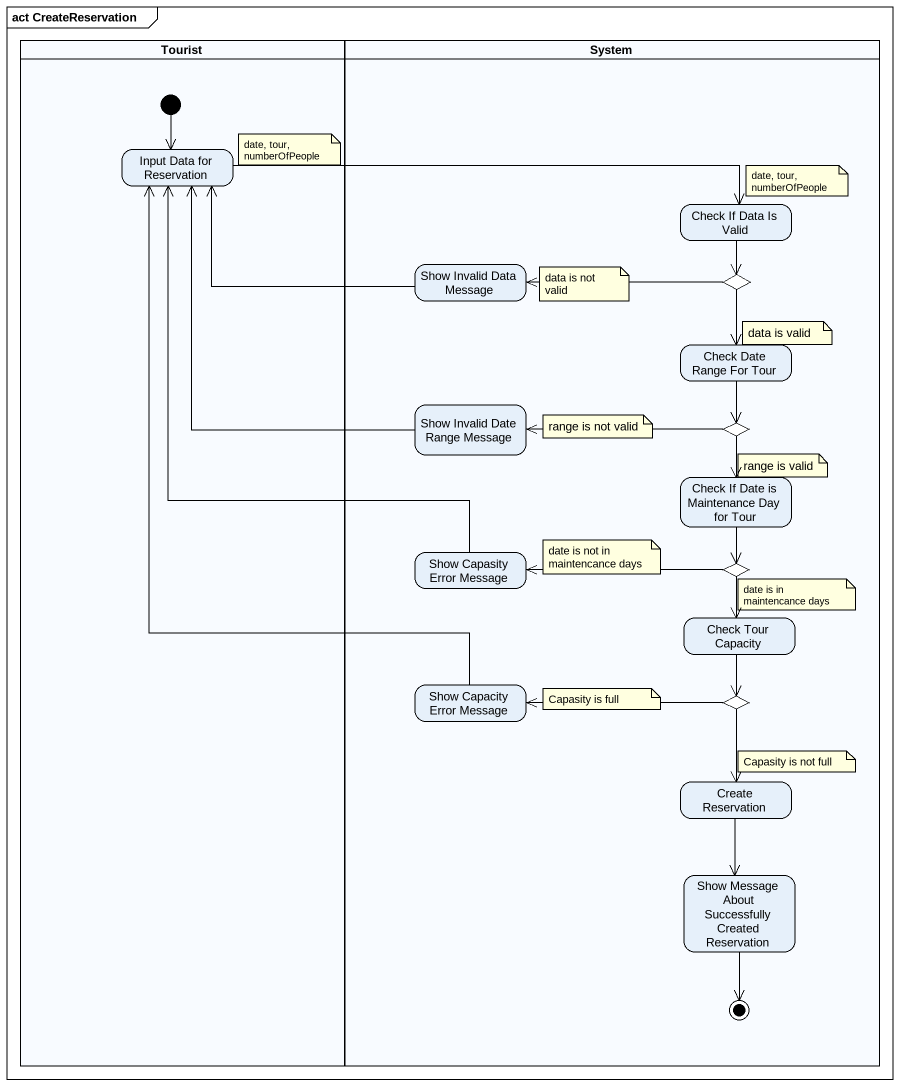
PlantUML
@startuml
mainframe act CreateReservation
hide empty description
state Tourist <<partition>> {
  state "Input Data for Reservation" as Input_Data_for_Reservation
  [*] --> Input_Data_for_Reservation
}
state System <<partition>> {
  state "Check If Data Is Valid" as Check_If_Data_Is_Valid
  state "Show Invalid Data Message" as Show_Invalid_Data_Message
  state choice1 <<choice>>
  state "Check Date Range For Tour" as Check_Date_Range_For_Tour
  state "Show Invalid Date Range Message" as Show_Invalid_Date_Range
  state choice2 <<choice>>
  state "Check If Date is Maintenance Day for Tour" as Check_If_Date_is
  state "Show Capasity Error Message" as Show_Capasity_Error_Message
  state choice3 <<choice>>
  state "Check Tour Capacity" as Check_Tour_Capacity
  state "Show Capacity Error Message" as Show_Capacity_Error_Message
  state choice4 <<choice>>
  state "Create Reservation" as Create_Reservation
  state "Show Message About Successfully Created Reservation" as Show_Message_About
  Show_Message_About --> [*]
}
Input_Data_for_Reservation -right-> Check_If_Data_Is_Valid
Check_If_Data_Is_Valid --> choice1
Show_Invalid_Data_Message -left-> Input_Data_for_Reservation
choice1 -left-> Show_Invalid_Data_Message
choice1 --> Check_Date_Range_For_Tour
Check_Date_Range_For_Tour --> choice2
Show_Invalid_Date_Range -up-> Input_Data_for_Reservation
choice2 -left-> Show_Invalid_Date_Range
choice2 --> Check_If_Date_is
Check_If_Date_is --> choice3
Show_Capasity_Error_Message -up-> Input_Data_for_Reservation
choice3 -left-> Show_Capasity_Error_Message
choice3 --> Check_Tour_Capacity
Check_Tour_Capacity --> choice4
Show_Capacity_Error_Message -up-> Input_Data_for_Reservation
choice4 -left-> Show_Capacity_Error_Message
choice4 --> Create_Reservation
Create_Reservation --> Show_Message_About
note as N1
  date, tour, numberOfPeople
end note
note as N2
  date, tour, numberOfPeople
end note
note as N3
  data is not valid
end note
note as N4
  data is valid
end note
note as N5
  range is not valid
end note
note as N6
  range is valid
end note
note as N7
  date is not in maintencance days
end note
note as N8
  date is in maintencance days
end note
note as N9
  Capasity is full
end note
note as N10
  Capasity is not full
end note
@enduml
